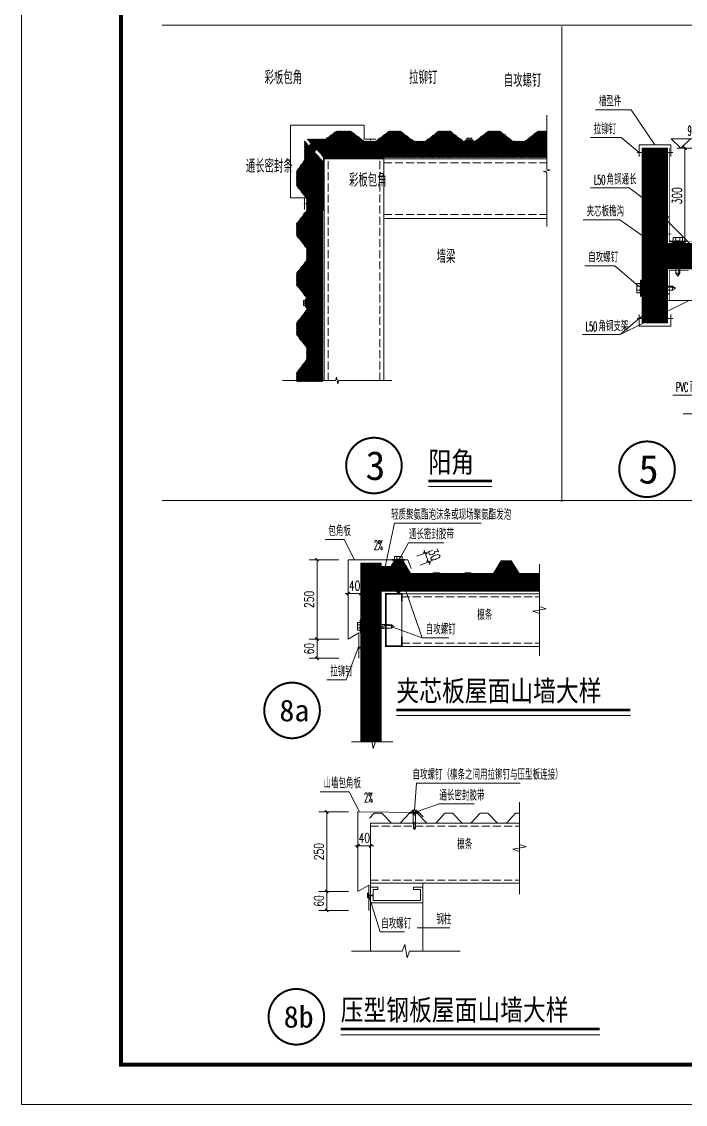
# Model space of a CAD drawing. Header units: inches. Extents: x -3733042 to -3450527, y 579159 to 997713.
# Drawn here: x -3733042 to -3728864, y 623859 to 630672 of the extents above; entities that cross this region are included whole.
import ezdxf

# ---------------------------------------------------------------- set-up
doc = ezdxf.new("R2010")
doc.units = ezdxf.units.IN
doc.header["$LTSCALE"] = 1000
doc.header["$MEASUREMENT"] = 0
doc.linetypes.add('DASH', pattern=[0.35, 0.25, -0.1])
doc.layers.get('0').update_dxf_attribs({"lineweight": 18})
for name, color, linetype, lineweight in [('12', 2, 'Continuous', 18), ('7', 7, 'Continuous', 18), ('8', 3, 'Continuous', 18), ('A-看线', 125, 'Continuous', 18), ('DIM_ELEV', 3, 'Continuous', 18), ('DIM_IDEN', 3, 'Continuous', 18), ('DIM_LEAD', 3, 'Continuous', 18), ('DIM_SYMB', 3, 'Continuous', 18), ('PUB_DIM', 3, 'Continuous', 18), ('PUB_HATCH', 8, 'Continuous', 18), ('PUB_TEXT', 7, 'Continuous', 18), ('PUB_TITLE', 153, 'Continuous', 18), ('SURFACE', 255, 'Continuous', 18), ('WALL', 6, 'Continuous', 18), ('填充', 8, 'Continuous', 18)]:
    doc.layers.add(name, color=color, linetype=linetype, lineweight=lineweight)
doc.styles.add('_TCH_DIM', font='simplex.shx', dxfattribs={"width": 0.7, "bigfont": 'gbcbig.shx'})
doc.styles.add('_TCH_DIM_T3', font='simplex.shx', dxfattribs={"width": 0.705882, "bigfont": 'gbcbig.shx'})
doc.styles.add('DIM_FONT', font='simplex.shx', dxfattribs={"width": 0.7, "bigfont": 'gbcbig.shx'})
doc.styles.add('黑体', font='', dxfattribs={"width": 0.8})
doc.styles.get('黑体').set_extended_font_data('黑体')
doc.dimstyles.new('_TCH_ARCH&&10', dxfattribs={"dimtxt": 29.75, "dimasz": 10, "dimexe": 25, "dimexo": 30, "dimgap": 10, "dimtad": 1, "dimdec": 0, "dimzin": 0, "dimdsep": 46, "dimtxsty": '_TCH_DIM_T3', "dimblk": 'ARCHTICK', "dimcen": 0.09, "dimdle": 20, "dimclrt": 7, "dimazin": 2, "dimtfac": 1, "dimtdec": 0, "dimtix": 1, "dimtmove": 2, "dimatfit": 3, "dimfxl": 1, "dimtolj": 1, "dimarcsym": 0})
pattern_1 = [(45, (0, 0), (-20, 20), []), (135, (0, 0), (-20, -20), [])]

# ---------------------------------------------------------------- blocks, each defined once
blk = doc.blocks.new('自攻钉1')
at = {"layer": '8', "linetype": 'Continuous', "ltscale": 0.4}
h = blk.add_hatch(color=1, dxfattribs=at)
h.paths.add_polyline_path([(28, -30), (41, -30), (41, -68), (28, -68)], flags=0)
h.paths.add_polyline_path([(28, 0), (41, 0), (41, -30), (28, -30)], flags=0)
h.paths.add_polyline_path([(28, 30), (41, 30), (41, 0), (28, 0)], flags=0)
h.paths.add_polyline_path([(28, 68), (41, 68), (41, 30), (28, 30)], flags=0)
at = {"layer": '7', "color": 1, "linetype": 'Continuous', "ltscale": 0.2}
for p, q in [((-281, 30), (41, 30)), ((97, 24), (54, 24)), ((54, -24), (54, 24)), ((-260, -30), (41, -30)), ((97, -24), (54, -24))]:
    blk.add_line(p, q, dxfattribs=at)
at = {"layer": '8', "color": 1, "linetype": 'Continuous', "ltscale": 0.4}
for p, q in [((-390, 0), (-355, 26)), ((-390, 0), (-355, 13)), ((-304, 13), (-357, 13)), ((-280, 26), (-355, 26)), ((-355, -26), (-355, 13)), ((-260, -30), (-281, 30)), ((-221, -37), (-248, 37)), ((-195, -37), (-222, 37)), ((-10, -37), (-37, 37)), ((14, -37), (-14, 37)), ((36, -37), (9, 37)), ((41, 99), (41, 0)), ((41, -99), (41, 0)), ((50, 99), (54, 24)), ((97, 60), (52, 60)), ((97, -60), (97, 60)), ((-355, -26), (-390, 0)), ((-261, -26), (-355, -26)), ((50, -99), (54, -24)), ((97, -60), (52, -60))]:
    blk.add_line(p, q, dxfattribs=at)
for centre, major_axis, ratio, start_param, end_param in [((-304, 19), (14.1, 6.2), 0.401291, 4.53736, 7.678953), ((45, 98), (3.36, 3.36), 1, 5.707593, 8.540634), ((45, -98), (3.36, 3.36), 1, 2.454941, 5.287981)]:
    blk.add_ellipse(centre, major_axis=major_axis, ratio=ratio, start_param=start_param, end_param=end_param, dxfattribs=at)
blk = doc.blocks.new('_ArchTick_2')
at = {"color": 0, "linetype": 'ByBlock'}
blk.add_lwpolyline([(-0.5, -0.5, 0.4, 0.4, 0), (0.5, 0.5, 0.4, 0.4, 0)], format="xyseb", dxfattribs=at)
blk = doc.blocks.new('*X35')
at = {"layer": 'PUB_DIM', "color": 0, "lineweight": -2}
for p, q in [((-86, 444), (-86, 491.7)), ((-46.3, 444), (-46.3, 491.7)), ((-86, 466.7), (-96, 466.7)), ((-86, 466.7), (-46.3, 466.7)), ((-46.3, 466.7), (-36.3, 466.7))]:
    blk.add_line(p, q, dxfattribs=at)
at = {"layer": 'PUB_DIM', "color": 0, "lineweight": -2, "xscale": 10, "yscale": 10, "zscale": 10}
blk.add_blockref('_ArchTick_2', (-86, 466.7), dxfattribs=at)
at = {"layer": 'PUB_DIM', "color": 0, "lineweight": -2, "xscale": 10, "yscale": 10, "zscale": 10, "rotation": 180}
blk.add_blockref('_ArchTick_2', (-46.3, 466.7), dxfattribs=at)
at = {"layer": 'PUB_DIM', "color": 7, "insert": (-66.2, 491.6), "char_height": 29.75, "width": 51, "attachment_point": 5, "style": '_TCH_DIM_T3'}
blk.add_mtext('40', dxfattribs=at)
blk = doc.blocks.new('_ARCHTICK')
at = {"color": 0, "linetype": 'ByBlock', "const_width": 0.4}
blk.add_lwpolyline([(-0.5, -0.5), (0.5, 0.5)], dxfattribs=at)
blk = doc.blocks.new('*X36')
at = {"layer": 'PUB_DIM', "color": 0, "lineweight": -2}
for p, q in [((-116, 323.4), (-209.4, 323.4)), ((-184.4, 263.4), (-184.4, 323.4)), ((-116, 263.4), (-209.4, 263.4))]:
    blk.add_line(p, q, dxfattribs=at)
at = {"layer": 'PUB_DIM', "color": 0, "lineweight": -2, "xscale": 10, "yscale": 10, "zscale": 10}
for p, rotation in [((-184.4, 323.4), 90), ((-184.4, 263.4), 270)]:
    blk.add_blockref('_ArchTick_2', p, dxfattribs=dict(at, rotation=rotation))
at = {"layer": 'PUB_DIM', "color": 7, "insert": (-209.3, 293.4), "char_height": 29.75, "width": 59.5, "attachment_point": 5, "rotation": 90, "style": '_TCH_DIM_T3'}
blk.add_mtext('60', dxfattribs=at)
blk = doc.blocks.new('*X37')
at = {"layer": 'PUB_DIM', "color": 0, "lineweight": -2}
for p, q in [((-116, 573.4), (-209.4, 573.4)), ((-184.4, 323.4), (-184.4, 573.4)), ((-116, 323.4), (-209.4, 323.4))]:
    blk.add_line(p, q, dxfattribs=at)
at = {"layer": 'PUB_DIM', "color": 0, "lineweight": -2, "xscale": 10, "yscale": 10, "zscale": 10}
for p, rotation in [((-184.4, 573.4), 90), ((-184.4, 323.4), 270)]:
    blk.add_blockref('_ArchTick_2', p, dxfattribs=dict(at, rotation=rotation))
at = {"layer": 'PUB_DIM', "color": 7, "insert": (-209.3, 448.4), "char_height": 29.75, "width": 78, "attachment_point": 5, "rotation": 90, "style": '_TCH_DIM_T3'}
blk.add_mtext('250', dxfattribs=at)
blk = doc.blocks.new('*X38')
at = {"layer": 'PUB_DIM', "color": 0, "lineweight": -2}
for p, q in [((129.6, 584.1), (179.8, 603.2)), ((156.4, 594.3), (152.9, 603.6)), ((156.4, 594.3), (166.9, 566.7)), ((140.1, 556.5), (190.3, 575.6)), ((166.9, 566.7), (170.5, 557.3))]:
    blk.add_line(p, q, dxfattribs=at)
at = {"layer": 'PUB_DIM', "color": 0, "lineweight": -2, "xscale": 10, "yscale": 10, "zscale": 10}
for p, rotation in [((156.4, 594.3), 290.8311452756762), ((166.9, 566.7), 110.8311452756762)]:
    blk.add_blockref('_ArchTick_2', p, dxfattribs=dict(at, rotation=rotation))
at = {"layer": 'PUB_DIM', "color": 7, "insert": (184.9, 589.3), "char_height": 29.75, "width": 72.68, "attachment_point": 5, "rotation": 290.8311, "style": '_TCH_DIM_T3'}
blk.add_mtext('30', dxfattribs=at)
blk = doc.blocks.new('A$C33F06303')
at = {"layer": '8', "linetype": 'Continuous', "ltscale": 0.4}
h = blk.add_hatch(color=1, dxfattribs=at)
h.paths.add_polyline_path([(0, 3), (1.3, 3), (1.3, 6.8), (0, 6.8)], flags=0)
h.paths.add_polyline_path([(0, 0), (1.3, 0), (1.3, 3), (0, 3)], flags=0)
h.paths.add_polyline_path([(0, -3), (1.3, -3), (1.3, 0), (0, 0)], flags=0)
h.paths.add_polyline_path([(0, -6.8), (1.3, -6.8), (1.3, -3), (0, -3)], flags=0)
at = {"layer": '7', "color": 1, "linetype": 'Continuous', "ltscale": 0.2}
for p, q in [((-28.7, 3), (1.3, 3)), ((6.9, 2.4), (2.6, 2.4)), ((2.6, 2.4), (2.6, -2.4)), ((-30.9, -3), (1.3, -3)), ((6.9, -2.4), (2.6, -2.4))]:
    blk.add_line(p, q, dxfattribs=at)
at = {"layer": '8', "color": 1, "linetype": 'Continuous', "ltscale": 0.4}
for p, q in [((-38.3, 2.6), (-41.8, 0)), ((-41.8, 0), (-38.3, -2.6)), ((-41.8, 0), (-38.3, -1.3)), ((-28.9, 2.6), (-38.3, 2.6)), ((-38.3, 2.6), (-38.3, -1.3)), ((-28.7, 3), (-30.9, -3)), ((-24.9, 3.7), (-27.6, -3.7)), ((-22.3, 3.7), (-25, -3.7)), ((-3.8, 3.7), (-6.5, -3.7)), ((-1.4, 3.7), (-4.2, -3.7)), ((0.8, 3.7), (-1.9, -3.7)), ((1.3, 9.9), (1.3, 0)), ((2.2, 9.9), (2.6, 2.4)), ((6.9, 6), (2.4, 6)), ((6.9, 6), (6.9, -6)), ((-33.2, -1.3), (-38.5, -1.3)), ((-30.8, -2.6), (-38.3, -2.6)), ((1.3, -9.9), (1.3, 0)), ((2.2, -9.9), (2.6, -2.4)), ((6.9, -6), (2.4, -6))]:
    blk.add_line(p, q, dxfattribs=at)
for centre, major_axis, ratio, start_param, end_param in [((1.8, 9.8), (-0.336, 0.336), 1, 4.136797, 6.969837), ((-33.2, -1.9), (-1.41, 0.62), 0.401291, 1.745825, 4.887418), ((1.8, -9.8), (0.336, 0.336), 1, 2.454941, 5.287981)]:
    blk.add_ellipse(centre, major_axis=major_axis, ratio=ratio, start_param=start_param, end_param=end_param, dxfattribs=at)
blk = doc.blocks.new('*X45')
at = {"layer": 'PUB_DIM', "color": 0, "lineweight": -2}
for p, q in [((-150.8, 309), (-150.8, 356.6)), ((-111.1, 309), (-111.1, 356.6)), ((-150.8, 331.6), (-160.8, 331.6)), ((-150.8, 331.6), (-111.1, 331.6)), ((-111.1, 331.6), (-101.1, 331.6))]:
    blk.add_line(p, q, dxfattribs=at)
at = {"layer": 'PUB_DIM', "color": 0, "lineweight": -2, "xscale": 10, "yscale": 10, "zscale": 10}
blk.add_blockref('_ArchTick_2', (-150.8, 331.6), dxfattribs=at)
at = {"layer": 'PUB_DIM', "color": 0, "lineweight": -2, "xscale": 10, "yscale": 10, "zscale": 10, "rotation": 180}
blk.add_blockref('_ArchTick_2', (-111.1, 331.6), dxfattribs=at)
at = {"layer": 'PUB_DIM', "color": 7, "insert": (-130.9, 356.5), "char_height": 29.75, "width": 51, "attachment_point": 5, "style": '_TCH_DIM_T3'}
blk.add_mtext('40', dxfattribs=at)
blk = doc.blocks.new('*X46')
at = {"layer": 'PUB_DIM', "color": 0, "lineweight": -2}
for p, q in [((-180.8, 188.3), (-274.2, 188.3)), ((-249.2, 128.3), (-249.2, 188.3)), ((-180.8, 128.3), (-274.2, 128.3))]:
    blk.add_line(p, q, dxfattribs=at)
at = {"layer": 'PUB_DIM', "color": 0, "lineweight": -2, "xscale": 10, "yscale": 10, "zscale": 10}
for p, rotation in [((-249.2, 188.3), 90), ((-249.2, 128.3), 270)]:
    blk.add_blockref('_ArchTick_2', p, dxfattribs=dict(at, rotation=rotation))
at = {"layer": 'PUB_DIM', "color": 7, "insert": (-274, 158.3), "char_height": 29.75, "width": 59.5, "attachment_point": 5, "rotation": 90, "style": '_TCH_DIM_T3'}
blk.add_mtext('60', dxfattribs=at)
blk = doc.blocks.new('*X47')
at = {"layer": 'PUB_DIM', "color": 0, "lineweight": -2}
for p, q in [((-180.8, 438.3), (-274.2, 438.3)), ((-249.2, 188.3), (-249.2, 438.3)), ((-180.8, 188.3), (-274.2, 188.3))]:
    blk.add_line(p, q, dxfattribs=at)
at = {"layer": 'PUB_DIM', "color": 0, "lineweight": -2, "xscale": 10, "yscale": 10, "zscale": 10}
for p, rotation in [((-249.2, 438.3), 90), ((-249.2, 188.3), 270)]:
    blk.add_blockref('_ArchTick_2', p, dxfattribs=dict(at, rotation=rotation))
at = {"layer": 'PUB_DIM', "color": 7, "insert": (-274, 313.3), "char_height": 29.75, "width": 78, "attachment_point": 5, "rotation": 90, "style": '_TCH_DIM_T3'}
blk.add_mtext('250', dxfattribs=at)
blk = doc.blocks.new('*X49')
at = {"layer": 'PUB_DIM', "color": 0, "lineweight": -2}
for p, q in [((-780, 835.8), (-730.5, 835.8)), ((-755.5, 535.8), (-755.5, 835.8)), ((-780, 535.8), (-730.5, 535.8))]:
    blk.add_line(p, q, dxfattribs=at)
at = {"layer": 'PUB_DIM', "color": 0, "lineweight": -2, "xscale": 10, "yscale": 10, "zscale": 10}
for p, rotation in [((-755.5, 835.8), 90), ((-755.5, 535.8), 270)]:
    blk.add_blockref('_ArchTick_2', p, dxfattribs=dict(at, rotation=rotation))
at = {"layer": 'PUB_DIM', "color": 7, "insert": (-780.4, 685.8), "char_height": 29.75, "width": 78, "attachment_point": 5, "rotation": 90, "style": '_TCH_DIM_T3'}
blk.add_mtext('300', dxfattribs=at)
blk = doc.blocks.new('*X50')
at = {"layer": 'PUB_DIM', "color": 0, "lineweight": -2}
for p, q in [((-340, 885.3), (-399, 885.3)), ((-374, 535.8), (-374, 885.3)), ((-340, 535.8), (-399, 535.8))]:
    blk.add_line(p, q, dxfattribs=at)
at = {"layer": 'PUB_DIM', "color": 0, "lineweight": -2, "xscale": 10, "yscale": 10, "zscale": 10}
for p, rotation in [((-374, 885.3), 90), ((-374, 535.8), 270)]:
    blk.add_blockref('_ArchTick_2', p, dxfattribs=dict(at, rotation=rotation))
at = {"layer": 'PUB_DIM', "color": 7, "insert": (-398.8, 710.5), "char_height": 29.75, "width": 75, "attachment_point": 5, "rotation": 90, "style": '_TCH_DIM_T3'}
blk.add_mtext('350', dxfattribs=at)
blk = doc.blocks.new('A$C25720DE8')
at = {"layer": 'PUB_TITLE'}
blk.add_lwpolyline([(89100, 0), (89100, 63000), (0, 63000), (0, 0)], close=True, dxfattribs=at)
blk.add_lwpolyline([(87600, 1500, 150, 150, 0), (87600, 61500, 150, 150, 0), (3750, 61500, 150, 150, 0), (3750, 1500, 150, 150, 0)], format="xyseb", close=True, dxfattribs=at)
blk = doc.blocks.new('A$C1D1D57DA')
at = {"layer": '8', "linetype": 'Continuous', "ltscale": 0.4}
h = blk.add_hatch(color=1, dxfattribs=at)
h.paths.add_polyline_path([(65.8, 569.8), (65.8, 572.3), (58.1, 572.3), (58.1, 569.8)], flags=0)
h.paths.add_polyline_path([(71.8, 569.8), (71.8, 572.3), (65.8, 572.3), (65.8, 569.8)], flags=0)
h.paths.add_polyline_path([(77.8, 569.8), (77.8, 572.3), (71.8, 572.3), (71.8, 569.8)], flags=0)
h.paths.add_polyline_path([(85.5, 569.8), (85.5, 572.3), (77.8, 572.3), (77.8, 569.8)], flags=0)
h = blk.add_hatch(color=1, dxfattribs=at)
h.paths.add_polyline_path([(-43.8, 357.5), (-46.3, 357.5), (-46.3, 349.8), (-43.8, 349.8)], flags=0)
h.paths.add_polyline_path([(-43.8, 363.5), (-46.3, 363.5), (-46.3, 357.5), (-43.8, 357.5)], flags=0)
h.paths.add_polyline_path([(-43.8, 369.5), (-46.3, 369.5), (-46.3, 363.5), (-43.8, 363.5)], flags=0)
h.paths.add_polyline_path([(-43.8, 377.2), (-46.3, 377.2), (-46.3, 369.5), (-43.8, 369.5)], flags=0)
at = {"layer": '填充'}
h = blk.add_hatch(dxfattribs=at)
h.set_pattern_fill('ANSI37', color=256, scale=20, style=0)
h.paths.add_polyline_path([(-46.3, 562.3), (17.4, 562.3), (17.4, 0), (-46.3, 0)], flags=0)
h = blk.add_hatch(dxfattribs=at)
h.set_pattern_fill('ANSI37', color=256, scale=5, style=0)
h.paths.add_polyline_path([(20.1, 473.8), (17.4, 473.8), (17.4, 552.3), (48.1, 552.3), (34.2, 529.7), (34.2, 478.2), (20.1, 478.2)], flags=0)
h = blk.add_hatch(dxfattribs=at)
h.set_pattern_fill('ANSI37', color=256, scale=20, style=0)
h.paths.add_polyline_path([(515.4, 473.8), (20.1, 473.8), (20.1, 478.2), (34.2, 478.2), (34.2, 529.7), (58.4, 569.1), (86.4, 569.1), (109.9, 529.7), (179.9, 529.7), (182, 531.9), (201.7, 531.9), (202.7, 529.7), (279.4, 529.7), (281.2, 532.2), (299, 532.2), (301.4, 529.7), (371, 529.7), (395.5, 569.8), (426.6, 569.8), (451.2, 529.7), (515.4, 529.7)], flags=0)
blk.add_hatch(color=256, dxfattribs=at).paths.add_polyline_path([(58.4, 572.3), (86.9, 572.3), (86.9, 573.4), (58.4, 573.4)], flags=0)
blk.add_lwpolyline([(82.4, 442.8, 5, 5, 0), (82.4, 466, 5, 5, 0), (32.4, 466, 5, 5, 0), (32.4, 301.6, 5, 5, 0), (82.4, 301.6, 5, 5, 0), (82.4, 331.6, 5, 5, 0)], format="xyseb")
at = {"layer": '7', "color": 1, "linetype": 'Continuous', "ltscale": 0.2}
for p, q in [((67.1, 583.6), (67.1, 574.9)), ((76.5, 583.6), (76.5, 574.9)), ((65.8, 492), (65.8, 572.3)), ((67.1, 574.9), (76.5, 574.9)), ((77.8, 487.6), (77.8, 572.3)), ((-57.5, 368.2), (-48.9, 368.2)), ((-57.5, 358.8), (-48.9, 358.8)), ((-48.9, 358.8), (-48.9, 368.2)), ((35.8, 369.5), (-46.3, 369.5)), ((31.4, 357.5), (-46.3, 357.5))]:
    blk.add_line(p, q, dxfattribs=at)
at = {"layer": '8', "color": 1, "linetype": 'Continuous', "ltscale": 0.4}
for p, q in [((59.9, 583.6), (59.9, 574.5)), ((59.9, 583.6), (83.7, 583.6)), ((83.7, 583.6), (83.7, 574.5)), ((52, 574.2), (67.1, 574.9)), ((52.1, 572.3), (71.8, 572.3)), ((64.3, 571.4), (79.3, 566)), ((64.3, 566.9), (79.3, 561.5)), ((64.3, 562.2), (79.3, 556.7)), ((64.8, 574.2), (79.9, 574.9)), ((64.9, 572.3), (84.7, 572.3)), ((91.5, 572.3), (71.8, 572.3)), ((91.6, 574.2), (76.5, 574.9)), ((64.3, 505), (79.3, 499.5)), ((64.3, 499.7), (79.3, 494.2)), ((65.8, 492), (77.8, 487.6)), ((66.6, 491.7), (66.6, 472.9)), ((74.3, 483.1), (74.3, 472.5)), ((77, 487.9), (77, 472.9)), ((66.6, 472.9), (74.3, 472.9)), ((66.6, 472.9), (71.8, 466)), ((71.8, 466), (77, 472.9)), ((71.8, 466), (74.3, 472.9)), ((-57.5, 375.4), (-48.5, 375.4)), ((-57.5, 351.6), (-57.5, 375.4)), ((-48.2, 383.3), (-48.9, 368.2)), ((-46.3, 383.2), (-46.3, 363.5)), ((-57.5, 351.6), (-48.5, 351.6)), ((-48.2, 343.7), (-48.9, 358.8)), ((-46.3, 343.8), (-46.3, 363.5)), ((-45.4, 356), (-40, 371)), ((-40.9, 356), (-35.4, 371)), ((-36.2, 356), (-30.7, 371)), ((18.5, 356), (23.9, 371)), ((23.8, 356), (29.2, 371)), ((31.4, 357.5), (35.8, 369.5)), ((31.7, 358.3), (50.5, 358.3)), ((35.5, 368.7), (50.5, 368.7)), ((40.4, 366.1), (51, 366.1)), ((57.5, 363.5), (50.5, 368.7)), ((50.5, 358.3), (50.5, 366.1)), ((57.5, 363.5), (50.5, 366.1)), ((50.5, 358.3), (57.5, 363.5))]:
    blk.add_line(p, q, dxfattribs=at)
for centre, major_axis, ratio, start_param, end_param in [((52.2, 573.3), (-0.673, -0.673), 1, 4.136797, 6.969837), ((65, 573.3), (-0.673, -0.673), 1, 4.136797, 6.969837), ((91.4, 573.3), (-0.673, 0.673), 1, 2.454941, 5.287981), ((75.7, 483.1), (-1.24, -2.82), 0.401291, 1.745825, 4.887418), ((-47.3, 383.1), (-0.673, -0.673), 1, 2.454941, 5.287981), ((-47.3, 343.9), (0.673, -0.673), 1, 4.136797, 6.969837), ((40.4, 367.4), (2.82, -1.24), 0.401291, 1.745825, 4.887418)]:
    blk.add_ellipse(centre, major_axis=major_axis, ratio=ratio, start_param=start_param, end_param=end_param, dxfattribs=at)
at = {"layer": 'DIM_LEAD'}
for p, q in [((27.9, 541.8), (59.4, 688.3)), ((59.4, 688.3), (331.7, 688.3)), ((-98.7, 637.1), (-159.2, 637.1)), ((-66.4, 573.4), (-98.7, 637.1)), ((74.1, 573.4), (103.4, 626.8)), ((103.4, 626.8), (214.4, 626.8)), ((77.8, 523.9), (146.2, 327.6)), ((54, 360.9), (146.2, 327.6)), ((146.2, 327.6), (230.8, 327.6)), ((-54.8, 296.1), (-93.2, 195.1)), ((-93.2, 195.1), (-153.1, 195.1))]:
    blk.add_line(p, q, dxfattribs=at)
at = {"layer": 'DIM_SYMB'}
blk.add_lwpolyline([(-33.8, 593.4, 0, 0, 0), (20.3, 593.4, 8, 0, 0), (50.3, 593.4, 0, 0, 0)], format="xyseb", dxfattribs=at)
for points in [[(515.4, 270.4), (515.4, 403.8), (494.4, 411.5), (536.4, 418.9), (515.4, 426.3), (515.4, 559.7)], [(-76.3, 0), (-22.5, 0), (-14.9, 21), (-7.5, -21), (0, 0), (53.8, 0)]]:
    blk.add_lwpolyline(points, dxfattribs=at)
at = {"layer": 'SURFACE', "linetype": 'DASH', "ltscale": 0.1}
for p, q in [((82.4, 456), (515.4, 456)), ((82.4, 310.4), (515.4, 310.4))]:
    blk.add_line(p, q, dxfattribs=at)
at = {"layer": 'SURFACE'}
for p, q in [((82.4, 442.8), (82.4, 331.6)), ((-52.5, 298.2), (-46.3, 298.2)), ((-52.5, 295.4), (-46.3, 295.4))]:
    blk.add_line(p, q, dxfattribs=at)
blk.add_lwpolyline([(112, 545.8), (101.5, 573.4), (-86, 573.4), (-86, 323.4), (-52.5, 342.9), (-52.5, 323.4), (-52.5, 263.4)], dxfattribs=at)
for points in [[(20.1, 473.8), (17.4, 473.8), (17.4, 552.3), (48.1, 552.3), (34.2, 529.7), (34.2, 478.2), (20.1, 478.2)], [(58.4, 572.3), (86.9, 572.3), (86.9, 573.4), (58.4, 573.4)], [(32.4, 466), (515.4, 466), (515.4, 300.4), (32.4, 300.4)], [(-44.3, 293.1), (-44.2, 300.6), (-46.3, 300.6), (-46.3, 293.1)]]:
    blk.add_lwpolyline(points, close=True, dxfattribs=at)
blk.add_arc((-52.5, 296.8), 2.41, 89.9187, 269.9187, dxfattribs=at)
at = {"layer": 'WALL'}
for points in [[(-46.3, 562.3), (17.4, 562.3), (17.4, 0), (-46.3, 0)], [(515.4, 473.8), (20.1, 473.8), (20.1, 478.2), (34.2, 478.2), (34.2, 529.7), (58.4, 569.1), (86.4, 569.1), (109.9, 529.7), (179.9, 529.7), (182, 531.9), (201.7, 531.9), (202.7, 529.7), (279.4, 529.7), (281.2, 532.2), (299, 532.2), (301.4, 529.7), (371, 529.7), (395.5, 569.8), (426.6, 569.8), (451.2, 529.7), (515.4, 529.7)]]:
    blk.add_lwpolyline(points, close=True, dxfattribs=at)
at = {"layer": 'PUB_TEXT'}
for s, height, style, width, p in [('轻质聚氨酯泡沫条或现场聚氨酯发泡', 33.759, '_TCH_DIM', 0.7, (48.6, 698.8)), ('包角板', 33.76, '_TCH_DIM', 0.7, (-148.7, 647.6)), ('通长密封胶带', 33.76, '_TCH_DIM', 0.7, (104.6, 637.3)), ('2%', 29.75, '_TCH_DIM', 0.494118, (-5, 603.9)), ('檩条', 33.76, 'DIM_FONT', 0.7, (319.9, 383.1)), ('自攻螺钉', 33.76, '_TCH_DIM', 0.7, (157.5, 338.1)), ('拉铆钉', 33.76, '_TCH_DIM', 0.7, (-142.6, 205.6))]:
    blk.add_text(s, height=height, dxfattribs=dict(at, style=style, width=width)).set_placement(p)
at = {"layer": 'PUB_DIM'}
for base, p1, p2, angle, picture, middle in [((166.9, 566.7), (101.5, 573.4), (112, 545.8), 290.8311, '*X38', (184.9, 589.3)), ((-184.4, 573.4), (-86, 323.4), (-86, 573.4), 90, '*X37', (-209.3, 448.4)), ((-184.4, 323.4), (-86, 263.4), (-86, 323.4), 90, '*X36', (-209.3, 293.4))]:
    dim = blk.add_linear_dim(base=base, p1=p1, p2=p2, angle=angle, dimstyle='_TCH_ARCH&&10', override={"dimsah": 1, "dimtzin": 0}, dxfattribs=at)
    dim.commit()
    dim.dimension.update_dxf_attribs({"geometry": picture, "text_midpoint": middle})
dim = blk.add_linear_dim(base=(-46.3, 466.7), p1=(-86, 414), p2=(-46.3, 414), dimstyle='_TCH_ARCH&&10', override={"dimsah": 1, "dimtzin": 0}, dxfattribs=at)
dim.commit()
dim.dimension.update_dxf_attribs({"geometry": '*X35', "text_midpoint": (-66.2, 491.6)})
blk = doc.blocks.new('A$C383B2CD2')
at = {"layer": '填充'}
blk.add_hatch(color=256, dxfattribs=at).paths.add_polyline_path([(11, 435.9), (39.4, 435.9), (39.4, 436.9), (11, 436.9)], flags=0)
at = {"layer": 'DIM_LEAD'}
for p, q in [((26.7, 443.9), (33.1, 529.1)), ((33.1, 529.1), (359.2, 529.1)), ((-178.5, 502), (-270.2, 502)), ((-146.2, 438.3), (-178.5, 502)), ((26.7, 436.9), (104.2, 463.4)), ((104.2, 463.4), (215.2, 463.4)), ((-116.3, 175.4), (-81.3, 60.6)), ((35.6, 73.7), (76.1, 73.7)), ((76.1, 73.7), (138.1, 73.7)), ((-81.3, 60.6), (-4.5, 60.6))]:
    blk.add_line(p, q, dxfattribs=at)
at = {"layer": 'DIM_SYMB'}
blk.add_lwpolyline([(-128.6, 458.4, 0, 0, 0), (-138.1, 458.4, 8, 0, 0), (-108.1, 458.4, 0, 0, 0)], format="xyseb", dxfattribs=at)
for points in [[(357, 180), (357, 313.4), (336, 321.1), (378, 328.5), (357, 335.9), (357, 469.3)], [(-171.1, 0), (-11.3, 0), (-3.7, 21), (3.7, -21), (11.2, 0), (170.9, 0)]]:
    blk.add_lwpolyline(points, dxfattribs=at)
at = {"layer": 'SURFACE'}
for p, q in [((-111.1, 403.2), (-111.1, 213.9)), ((-111.1, 213.9), (-111.1, 0)), ((53.4, 213.9), (53.4, 0))]:
    blk.add_line(p, q, dxfattribs=at)
at = {"layer": 'SURFACE', "linetype": 'DASH', "ltscale": 0.1}
for p, q in [((-111.1, 393.2), (357, 393.2)), ((-111.1, 223.9), (357, 223.9))]:
    blk.add_line(p, q, dxfattribs=at)
at = {"layer": 'SURFACE'}
for points in [[(54.8, 422.5), (40.5, 436.9), (-150.8, 438.3), (-150.8, 188.3), (-117.2, 207.9), (-117.2, 188.3), (-117.2, 128.3)], [(-111.1, 403.2), (357, 403.2), (357, 213.9), (-111.1, 213.9)]]:
    blk.add_lwpolyline(points, dxfattribs=at)
for points in [[(11, 435.9), (39.4, 435.9), (39.4, 436.9), (11, 436.9)], [(-120.6, 182.4), (-118.2, 182.4), (-118.2, 168.3), (-120.6, 168.3)], [(-118.2, 176.4), (-105.3, 176.4), (-105.3, 174.4), (-118.2, 174.4)]]:
    blk.add_lwpolyline(points, close=True, dxfattribs=at)
at = {"layer": 'WALL'}
blk.add_lwpolyline([(357, 434.1), (344.5, 434.1), (316, 403.2), (288.4, 403.2), (257.5, 434.1), (233.2, 434.1), (204.7, 403.2), (177.1, 403.2), (146.2, 434.1), (122.2, 434.1), (93.7, 403.2), (66.1, 403.2), (35.3, 434.1), (10.9, 434.1), (-17.6, 403.2), (-45.2, 403.2), (-76.1, 434.1), (-100, 434.1), (-114.3, 418.6)], dxfattribs=at)
blk.add_lwpolyline([(23.4, 202), (53.4, 202), (53.4, 152), (-111.1, 152), (-111.1, 202), (-87.9, 202), (-87.9, 194), (-103.1, 194), (-103.1, 160), (45.4, 160), (45.4, 194), (23.4, 194)], close=True, dxfattribs=at)
at = {"layer": 'WALL', "xscale": 1.25, "yscale": 1.25, "zscale": 1.25, "rotation": 89.99999999999999}
blk.add_blockref('A$C33F06303', (26.7, 435.4), dxfattribs=at)
at = {"layer": 'PUB_TEXT'}
for s, height, style, width, p in [('山墙包角板', 33.76, '_TCH_DIM', 0.7, (-259.7, 512.5)), ('自攻螺钉（檩条之间用拉铆钉与压型板连接）', 33.759, '_TCH_DIM', 0.7, (20.6, 539.6)), ('通长密封胶带', 33.76, '_TCH_DIM', 0.7, (105.4, 473.9)), ('2%', 29.75, '_TCH_DIM', 0.494118, (-131.6, 468.9)), ('檩条', 33.76, 'DIM_FONT', 0.7, (161.5, 320.3)), ('自攻螺钉', 33.76, '_TCH_DIM', 0.7, (-77.8, 71.1)), ('钢柱', 33.76, '_TCH_DIM', 0.7, (95.8, 84.2))]:
    blk.add_text(s, height=height, dxfattribs=dict(at, style=style, width=width)).set_placement(p)
at = {"layer": 'PUB_DIM'}
for base, p1, p2, picture, middle in [((-249.2, 438.3), (-150.8, 188.3), (-150.8, 438.3), '*X47', (-274, 313.3)), ((-249.2, 188.3), (-150.8, 128.3), (-150.8, 188.3), '*X46', (-274, 158.3))]:
    dim = blk.add_linear_dim(base=base, p1=p1, p2=p2, angle=90, dimstyle='_TCH_ARCH&&10', override={"dimsah": 1, "dimtzin": 0}, dxfattribs=at)
    dim.commit()
    dim.dimension.update_dxf_attribs({"geometry": picture, "text_midpoint": middle})
dim = blk.add_linear_dim(base=(-111.1, 331.6), p1=(-150.8, 279), p2=(-111.1, 279), dimstyle='_TCH_ARCH&&10', override={"dimsah": 1, "dimtzin": 0}, dxfattribs=at)
dim.commit()
dim.dimension.update_dxf_attribs({"geometry": '*X45', "text_midpoint": (-130.9, 356.5)})
blk = doc.blocks.new('A$C73493310')
at = {"layer": '8', "linetype": 'Continuous', "ltscale": 0.4}
h = blk.add_hatch(color=1, dxfattribs=at)
h.paths.add_polyline_path([(62.5, 1060), (62.2, 1063.2), (52.7, 1062.2), (53, 1059.1)], flags=0)
h.paths.add_polyline_path([(70, 1060.7), (69.7, 1063.9), (62.2, 1063.2), (62.5, 1060)], flags=0)
h.paths.add_polyline_path([(77.5, 1061.5), (77.2, 1064.7), (69.7, 1063.9), (70, 1060.7)], flags=0)
h.paths.add_polyline_path([(87, 1062.4), (86.7, 1065.6), (77.2, 1064.7), (77.5, 1061.5)], flags=0)
at = {"layer": 'PUB_HATCH'}
h = blk.add_hatch(dxfattribs=at)
h.set_pattern_fill('多孔材料', color=256, style=0, pattern_type=0)
h.set_pattern_definition(pattern_1)
h.paths.add_polyline_path([(406.9, 1057.4), (-250, 991.8), (-270, 922.8), (-250, 891.3), (416.9, 957.9)], flags=0)
h = blk.add_hatch(dxfattribs=at)
h.set_pattern_fill('多孔材料', color=256, style=0, pattern_type=0)
h.set_pattern_definition(pattern_1)
h.paths.add_polyline_path([(-270, 922.8), (-250, 991.8), (-410, 975.8), (-400, 876.3), (-310, 885.3)], flags=0)
h = blk.add_hatch(dxfattribs=at)
h.set_pattern_fill('多孔材料', color=256, style=0, pattern_type=0)
h.set_pattern_definition(pattern_1)
h.paths.add_polyline_path([(-250, 0), (-250, 891.3), (-270, 922.8), (-310, 885.3), (-310, 0)], flags=0)
at = {"layer": '填充'}
h = blk.add_hatch(dxfattribs=at)
h.set_pattern_fill('ANSI37', color=256, scale=20, style=0)
h.paths.add_polyline_path([(-810, 285.8), (-890, 285.8), (-890, 835.8), (-810, 835.8)], flags=0)
h = blk.add_hatch(dxfattribs=at)
h.set_pattern_fill('ANSI37', color=256, scale=20, style=0)
h.paths.add_polyline_path([(-810, 535.8), (-310, 535.8), (-310, 455.8), (-810, 455.8)], flags=0)
for points in [[(127.4, 747.9, 10, 10, 0), (129.4, 728, 10, 10, 0), (79.7, 723, 10, 10, 0), (59.7, 922.2, 10, 10, 0), (109.5, 927.2, 10, 10, 0), (111.5, 907.3, 10, 10, 0)], [(-20.9, 419.9, 10, 10, 0), (-0.9, 419.9, 10, 10, 0), (-0.9, 369.9, 10, 10, 0), (-250.9, 369.9, 10, 10, 0), (-250.9, 419.9, 10, 10, 0), (-230.9, 419.9, 10, 10, 0)]]:
    blk.add_lwpolyline(points, format="xyseb")
at = {"layer": '7', "color": 1, "linetype": 'DASH', "ltscale": 0.2}
for p, q in [((66.2, 1023.4), (62.2, 1063.2)), ((81.1, 1024.9), (77.2, 1064.7))]:
    blk.add_line(p, q, dxfattribs=at)
at = {"layer": '7', "color": 1, "linetype": 'Continuous', "ltscale": 0.2}
for p, q in [((62.4, 1077.3), (63.5, 1066.6)), ((63.5, 1066.6), (75.2, 1067.8)), ((74.2, 1078.5), (75.2, 1067.8)), ((76.8, 917.4), (66.2, 1023.4)), ((92.3, 913.5), (81.1, 1024.9))]:
    blk.add_line(p, q, dxfattribs=at)
at = {"layer": '8', "color": 1, "linetype": 'Continuous', "ltscale": 0.4}
for p, q in [((44.8, 1063.8), (63.5, 1066.6)), ((45.2, 1061.5), (69.7, 1063.9)), ((53.4, 1076.4), (83.1, 1079.4)), ((53.4, 1076.4), (54.6, 1065.2)), ((94.2, 1066.4), (69.7, 1063.9)), ((94.1, 1068.7), (75.2, 1067.8)), ((83.1, 1079.4), (84.3, 1068.2)), ((64.5, 1022.1), (83.8, 1017.2)), ((65, 1016.5), (84.3, 1011.5)), ((65.6, 1010.6), (84.9, 1005.6)), ((73.3, 933.4), (92.6, 928.5)), ((74, 926.8), (93.3, 921.9)), ((76.8, 917.4), (92.3, 913.5)), ((77.8, 917.2), (80.2, 893.8)), ((80.2, 893.8), (89.8, 894.8)), ((80.2, 893.8), (87.5, 885.8)), ((87.5, 885.8), (93.1, 895.1)), ((87.5, 885.8), (89.8, 894.8)), ((88.5, 907.4), (89.9, 894.2)), ((91.3, 913.8), (93.1, 895.1))]:
    blk.add_line(p, q, dxfattribs=at)
for centre, major_axis, ratio, start_param, end_param in [((45.2, 1062.7), (-0.753, -0.92), 1, 4.136797, 6.969837), ((94, 1067.5), (-0.92, 0.753), 1, 2.454941, 5.287981), ((90.2, 907.6), (-1.19, -3.66), 0.401291, 1.745825, 4.887418)]:
    blk.add_ellipse(centre, major_axis=major_axis, ratio=ratio, start_param=start_param, end_param=end_param, dxfattribs=at)
at = {"layer": 'DIM_ELEV'}
for p, q in [((-768.4, 835), (-798.4, 865)), ((-798.4, 865), (-687.9, 865)), ((-768.4, 835), (-738.4, 865)), ((-250, 690), (-280, 720)), ((-280, 720), (-169.5, 720)), ((-250, 690), (-220, 720)), ((-609.6, 535.8), (-639.6, 565.8)), ((-639.6, 565.8), (-529.1, 565.8)), ((-609.6, 535.8), (-579.6, 565.8))]:
    blk.add_line(p, q, dxfattribs=at)
at = {"layer": 'DIM_LEAD'}
for p, q in [((-375.2, 1019.4), (-357.4, 1094.5)), ((-357.4, 1094.5), (-287.1, 1094.5)), ((-473.9, 1050.4), (-551.1, 1050.4)), ((-412.6, 982), (-473.9, 1050.4)), ((-925.3, 956.3), (-1036.9, 956.3)), ((-850, 845.8), (-925.3, 956.3)), ((-956.6, 868.9), (-1053.1, 868.9)), ((-900, 821.5), (-956.6, 868.9)), ((-245, 859.7), (-214.5, 783.3)), ((189.2, 733.9), (207, 794.1)), ((207, 794.1), (271.4, 794.1)), ((-214.5, 783.3), (-143.2, 783.3)), ((-931, 710.3), (-1052.6, 710.3)), ((-805, 617.5), (-931, 710.3)), ((-452.4, 697.1), (-530.3, 697.1)), ((-345.1, 570.9), (-452.4, 697.1)), ((-960.7, 610), (-1075.7, 610)), ((-890, 560.8), (-960.7, 610)), ((220.9, 494.8), (261.3, 577.3)), ((261.3, 577.3), (305.7, 577.3)), ((-245.3, 519.5), (-197.5, 471)), ((-976.3, 465.7), (-1070.5, 465.7)), ((-901.8, 400.8), (-976.3, 465.7)), ((-197.5, 471), (-27, 471)), ((-805, 379.3), (-959, 249)), ((-275.7, 387.4), (-205.8, 262.5)), ((-742.4, 355.8), (-959, 249)), ((-104.1, 369.9), (-67.2, 288.7)), ((-67.2, 288.7), (-29.2, 288.7)), ((-959, 249), (-1078.2, 249)), ((-205.8, 262.5), (-129.4, 262.5)), ((-628.7, 187.4), (-687.4, 57.9)), ((-687.4, 57.9), (-793.6, 57.9))]:
    blk.add_line(p, q, dxfattribs=at)
at = {"layer": 'DIM_SYMB'}
for points in [[(394.4, 1171.8), (432.1, 842.7), (453.9, 837.5), (413, 825.4), (434.7, 820.4), (472.5, 491.3)], [(75, 0), (-331.9, 0), (-339.5, -21), (-346.9, 21), (-354.4, 0), (-761.2, 0)]]:
    blk.add_lwpolyline(points, dxfattribs=at)
at = {"layer": 'SURFACE'}
for p, q in [((-414, 1015.6), (-410, 975.8)), ((-372.6, 979.5), (-372.1, 974.5)), ((-369.8, 979.8), (-369.3, 974.8)), ((0, 715), (441.7, 759.2)), ((0, 471.4), (469.4, 518.3)), ((-810, 355.8), (-310, 355.8))]:
    blk.add_line(p, q, dxfattribs=at)
for points in [[(-414, 1015.6), (402.9, 1097.3)], [(-399.6, 871.3), (-353.3, 875.9)], [(-900, 809.8), (-900, 845.8), (-800, 845.8), (-800, 809.8)], [(441.7, 759.2), (0, 715), (0, 0)], [(-675.2, 535.8), (-661.6, 652.4), (-428.7, 652.4), (-412.8, 535.8)], [(-810, 606), (-739.7, 535.8)], [(-310, 606), (-380.3, 535.8)], [(-666.2, 455.8), (-628.7, 374.8), (-628.7, 0)], [(-424.1, 455.8), (-461.6, 374.8), (-461.6, 0)], [(-900, 311.8), (-900, 275.8), (-800, 275.8), (-800, 311.8)]]:
    blk.add_lwpolyline(points, dxfattribs=at)
for points in [[(-361.7, 1015.8, 2, 2, 0), (-418.5, 1010.1, 2, 2, 0), (-400.7, 833, 2, 2, 0), (-392.8, 833.8, 2, 2, 0), (-396.1, 866.6, 2, 2, 0), (-352.8, 870.9, 2, 2, 0)], [(-414.5, 970.3, 2, 2, 0), (-357.7, 976, 2, 2, 0)], [(-245, 812.8, 2, 2, 0), (-245, 886.7, 2, 2, 0), (-161.3, 895.1, 2, 2, 0)], [(-189.3, 885.3, 3, 3, 0), (-190.5, 897.2, 3, 3, 0)], [(-805, 835.8, 2, 2, 0), (-805, 540.8, 2, 2, 0), (-315, 540.8, 2, 2, 0), (-315, 879.7, 2, 2, 0), (-399.6, 871.3, 2, 2, 0)], [(-906.7, 821.5, 3, 3, 0), (-885.3, 821.5, 3, 3, 0)], [(-793.3, 821.5, 3, 3, 0), (-814.7, 821.5, 3, 3, 0)], [(-321.9, 785.8, 3, 3, 0), (-303.8, 785.8, 3, 3, 0)], [(-245.3, 419.9, 2, 2, 0), (-245.3, 597.4, 2, 2, 0)], [(-816.9, 565.4, 3, 3, 0), (-798.8, 565.4, 3, 3, 0)], [(-349.5, 544.5, 3, 3, 0), (-349.5, 531.6, 3, 3, 0)], [(-743.7, 450.8, 2, 2, 0), (-805, 450.8, 2, 2, 0), (-805, 355.8, 2, 2, 0)], [(-376.3, 450.8, 2, 2, 0), (-315, 450.8, 2, 2, 0), (-315, 355.8, 2, 2, 0)], [(-349.5, 459.5, 3, 3, 0), (-349.5, 446.6, 3, 3, 0)], [(-906.7, 300, 3, 3, 0), (-885.3, 300, 3, 3, 0)], [(-793.3, 300, 3, 3, 0), (-814.7, 300, 3, 3, 0)]]:
    blk.add_lwpolyline(points, format="xyseb", dxfattribs=at)
for centre, start, end in [((-375.2, 1019.4), 5.7106, 185.7106), ((-371.2, 979.6), 5.7106, 185.7106), ((-370.7, 974.7), 185.7106, 5.7106)]:
    blk.add_arc(centre, 2.41, start, end, dxfattribs=at)
at = {"layer": 'WALL'}
for p, q in [((406.9, 1057.4), (-250, 991.8)), ((416.9, 957.9), (406.9, 1057.4)), ((-250, 991.8), (-410, 975.8)), ((-400, 876.3), (-410, 975.8)), ((416.9, 957.9), (-250, 891.3)), ((-250, 0), (-250, 891.3)), ((-310, 885.3), (-400, 876.3)), ((-310, 0), (-310, 885.3)), ((-310, 0), (-250, 0))]:
    blk.add_line(p, q, dxfattribs=at)
for points in [[(416.9, 957.9), (-400, 876.3), (-410, 975.8), (406.9, 1057.4)], [(-250, 0), (-310, 0), (-310, 885.3), (-250, 891.3)], [(-810, 285.8), (-890, 285.8), (-890, 835.8), (-810, 835.8)], [(-810, 535.8), (-310, 535.8), (-310, 455.8), (-810, 455.8)]]:
    blk.add_lwpolyline(points, close=True, dxfattribs=at)
at = {"layer": '填充', "linetype": 'DASH', "ltscale": 0.1}
blk.add_lwpolyline([(-250, 690), (0, 715)], dxfattribs=at)
at = {"layer": 'WALL', "xscale": 2.5, "yscale": 2.5, "zscale": 2.5}
for p, rotation in [((-310, 565.8), 180), ((-778, 537.6), 89.99999999999999), ((-890, 394.9), 180), ((-310, 394.9), 180)]:
    blk.add_blockref('A$C33F06303', p, dxfattribs=dict(at, rotation=rotation))
at = {"layer": 'PUB_TEXT', "style": '_TCH_DIM'}
for s, height, width, p in [('拉铆钉', 33.76, 0.7, (-346.8, 1105)), ('堵头板', 33.76, 0.7, (-540.6, 1060.9)), ('槽型件', 33.76, 0.7, (-1026.4, 966.8)), ('拉铆钉', 33.76, 0.7, (-1042.6, 879.4)), ('9.150', 29.75, 0.494118, (-746.9, 875.5)), ('彩板角件', 33.76, 0.7, (-220.2, 793.8)), ('檩条', 33.76, 0.7, (229.1, 804.6)), ('L50', 29.75, 0.494118, (-1042.1, 720.8)), ('角钢通长', 33.76, 0.7, (-1002.2, 720.8)), ('9.100', 29.75, 0.494118, (-228.5, 730.5)), ('彩板内衬', 33.76, 0.7, (-519.8, 707.6)), ('夹芯板檐沟', 33.76, 0.7, (-1065.2, 620.5)), ('钢梁', 33.76, 0.7, (264, 587.8)), ('8.850', 29.75, 0.494118, (-590.9, 576.3)), ('自攻螺钉', 33.76, 0.7, (-1060, 476.2)), ('120*3', 29.75, 0.494118, (-202, 481.5)), ('钢板焊于墙梁', 33.76, 0.7, (-137.6, 481.5)), ('自攻螺钉', 33.76, 0.7, (-202.7, 273)), ('墙梁', 33.76, 0.7, (-71, 299.2)), ('L50', 29.75, 0.494118, (-1067.7, 259.5)), ('角钢支架', 33.76, 0.7, (-1027.8, 259.5)), ('雨水管', 33.76, 0.7, (-739.7, 68.4)), ('PVC', 29.75, 0.494118, (-783.1, 68.4))]:
    blk.add_text(s, height=height, dxfattribs=dict(at, width=width)).set_placement(p)
at = {"layer": 'PUB_DIM'}
for base, p1, p2, picture, middle in [((-373.9697, 885.2598), (-310, 535.7586), (-310, 885.2598), '*X50', (-398.8447, 710.5092)), ((-755.5, 835.8), (-810, 535.8), (-810, 835.8), '*X49', (-780.4, 685.8))]:
    dim = blk.add_linear_dim(base=base, p1=p1, p2=p2, angle=90, dimstyle='_TCH_ARCH&&10', override={"dimsah": 1, "dimtzin": 0}, dxfattribs=at)
    dim.commit()
    dim.dimension.update_dxf_attribs({"geometry": picture, "text_midpoint": middle})

msp = doc.modelspace()

# ---------------------------------------------------------------- hatches: boundary and pattern name
at = {"layer": 'SURFACE'}
h = msp.add_hatch(dxfattribs=at)
h.set_pattern_fill('ANSI37', color=256, scale=5, angle=45, style=0)
h.set_pattern_definition([(90, (0, 0), (-0.625, 4e-17), []), (180, (0, 0), (-8e-17, -0.625), [])])
h.paths.add_polyline_path([(-3731218.9, 629904.1), (-3731233.7, 629890.6), (-3731199.9, 629853.7), (-3731185.2, 629867.2)], flags=0)
at = {"layer": '填充'}
h = msp.add_hatch(dxfattribs=at)
h.set_pattern_fill('ANSI37', color=256, scale=40, style=0)
h.paths.add_polyline_path([(-3731245.8, 629933.5), (-3731140.6, 629818.5), (-3729736.8, 629818.5), (-3729736.8, 629983.5), (-3729793, 629983.5), (-3729874.3, 629921), (-3729949.3, 629921), (-3730030.5, 629983.5), (-3730105.5, 629983.5), (-3730186.8, 629921), (-3730261.8, 629921), (-3730343, 629983.5), (-3730418, 629983.5), (-3730499.3, 629921), (-3730574.3, 629921), (-3730655.5, 629983.5), (-3730730.5, 629983.5), (-3730811.8, 629921), (-3730886.8, 629921), (-3730968, 629983.5), (-3731060.1, 629983.5), (-3731129.7, 629933.5)], flags=0)
h = msp.add_hatch(dxfattribs=at)
h.set_pattern_fill('ANSI37', color=256, scale=40, style=0)
h.paths.add_polyline_path([(-3731261.8, 629921.3), (-3731146.8, 629795.6), (-3731146.8, 628408.5), (-3731311.8, 628408.5), (-3731311.8, 628464.7), (-3731249.3, 628546), (-3731249.3, 628621), (-3731311.8, 628702.2), (-3731311.8, 628777.2), (-3731249.3, 628858.5), (-3731249.3, 628933.5), (-3731311.8, 629014.7), (-3731311.8, 629089.7), (-3731249.3, 629171), (-3731249.3, 629246), (-3731311.8, 629327.2), (-3731311.8, 629402.2), (-3731249.3, 629483.5), (-3731249.3, 629558.5), (-3731311.8, 629639.7), (-3731311.8, 629731.8), (-3731261.8, 629801.4)], flags=0)

# ---------------------------------------------------------------- linework, layer by layer
at = {"layer": 'A-看线', "linetype": 'DASH', "ltscale": 0.2}
for p, q in [((-3731111.8, 628414.5), (-3731111.8, 629808.5)), ((-3730786.8, 628414.5), (-3730786.8, 629808.5)), ((-3730761.8, 629783.5), (-3729736.8, 629783.5)), ((-3730761.8, 629458.5), (-3729736.8, 629458.5))]:
    msp.add_line(p, q, dxfattribs=at)
at = {"layer": 'DIM_IDEN'}
for points in [[(-3730649.3, 627879.1, 12.5, 12.5, 1), (-3730999.3, 627879.1, 12.5, 12.5, 1)], [(-3728930.5, 627855.9, 12.5, 12.5, 1), (-3729280.5, 627855.9, 12.5, 12.5, 1)], [(-3731164.6, 626338, 12.5, 12.5, 1), (-3731514.6, 626338, 12.5, 12.5, 1)], [(-3731137.5, 624410.3, 12.5, 12.5, 1), (-3731487.5, 624410.3, 12.5, 12.5, 1)]]:
    msp.add_lwpolyline(points, format="xyseb", close=True, dxfattribs=at)
at = {"layer": 'DIM_SYMB'}
for points in [[(-3731541.7, 630252.9, 0, 0, 0), (-3731321.7, 630252.9, 0, 0, 0), (-3731194.3, 630075.6, 20, 0, 0), (-3731150.5, 630014.7, 0, 0, 0)], [(-3730431.8, 630252.9, 0, 0, 0), (-3730651.8, 630252.9, 0, 0, 0), (-3730807.7, 630001.8, 20, 0, 0), (-3730847.3, 629938.1, 0, 0, 0)], [(-3729818.6, 630235, 0, 0, 0), (-3730038.6, 630235, 0, 0, 0), (-3730190, 629996.7, 20, 0, 0), (-3730230.2, 629933.4, 0, 0, 0)], [(-3731636.7, 629695, 0, 0, 0), (-3731416.7, 629695, 0, 0, 0), (-3731272.9, 629822.4, 20, 0, 0), (-3731216.8, 629872.1, 0, 0, 0)], [(-3730790.3, 629606.7, 0, 0, 0), (-3731010.3, 629606.7, 0, 0, 0), (-3731065.3, 629743.9, 20, 0, 0), (-3731093.2, 629813.5, 0, 0, 0)], [(-3730280.5, 629126.6, 0, 0, 0), (-3730500.5, 629126.6, 0, 0, 0), (-3730662.6, 629505.8, 20, 0, 0), (-3730692.1, 629574.7, 0, 0, 0)], [(-3730481.1, 627782, 17.5, 17.5, 0), (-3730082.3, 627782, 17.5, 17.5, 0)], [(-3730683, 626340.4, 17.5, 17.5, 0), (-3729210.3, 626340.4, 17.5, 17.5, 0)], [(-3731033.6, 624332.8, 17.5, 17.5, 0), (-3729403.2, 624332.8, 17.5, 17.5, 0)]]:
    msp.add_lwpolyline(points, format="xyseb", dxfattribs=at)
for points in [[(-3729736.8, 630083.5), (-3729736.8, 629744.7), (-3729715.8, 629737.1), (-3729757.8, 629729.7), (-3729736.8, 629722.2), (-3729736.8, 629383.5)], [(-3731399.3, 628414.5), (-3731066.8, 628414.5), (-3731059.1, 628435.5), (-3731051.7, 628393.5), (-3731044.3, 628414.5), (-3730711.8, 628414.5)], [(-3730481.1, 627747), (-3730082.3, 627747)], [(-3730683, 626305.4), (-3729210.3, 626305.4)], [(-3731033.6, 624297.8), (-3729403.2, 624297.8)]]:
    msp.add_lwpolyline(points, dxfattribs=at)
at = {"layer": 'PUB_TITLE'}
msp.add_lwpolyline([(-3718441.5, 624109.3, 25, 25, 0), (-3718441.5, 634109.3, 25, 25, 0), (-3732416.5, 634109.3, 25, 25, 0), (-3732416.5, 624109.3, 25, 25, 0)], format="xyseb", close=True, dxfattribs=at)
at = {"layer": 'SURFACE'}
for p, q in [((-3732156.2, 630649.5), (-3719493.9, 630649.5)), ((-3729642, 630642.4), (-3729642, 627651.6)), ((-3731233.7, 629890.6), (-3731218.9, 629904.1)), ((-3731199.9, 629853.7), (-3731185.2, 629867.2)), ((-3732156.2, 627658.7), (-3719493.9, 627658.7))]:
    msp.add_line(p, q, dxfattribs=at)
for points in [[(-3730847.3, 629938.1, 5, 5, 0), (-3730847.3, 629905.6, 5, 5, 0)], [(-3731266.4, 629527, 5, 5, 0), (-3731233.8, 629527, 5, 5, 0)]]:
    msp.add_lwpolyline(points, format="xyseb", dxfattribs=at)
for points in [[(-3730761.8, 629813.5), (-3731141.8, 629813.5), (-3731141.8, 629482.2)], [(-3731136.8, 628414.5), (-3731136.8, 629808.5), (-3729736.8, 629808.5)]]:
    msp.add_lwpolyline(points, dxfattribs=at)
at = {"layer": 'WALL'}
for p, q in [((-3731349.3, 629564.5), (-3731349.3, 630021)), ((-3731349.3, 630021), (-3730886.8, 630021)), ((-3730886.8, 630021), (-3730886.8, 629933.5)), ((-3730886.8, 629933.5), (-3730811.8, 629933.5)), ((-3731136.8, 628414.5), (-3731136.8, 629808.5)), ((-3731136.8, 629808.5), (-3730761.8, 629808.5)), ((-3730761.8, 629808.5), (-3729736.8, 629808.5)), ((-3730761.8, 628414.5), (-3730761.8, 629808.5)), ((-3731349.3, 629564.5), (-3731261.8, 629564.5)), ((-3731261.8, 629564.5), (-3731261.8, 629489.5)), ((-3730761.8, 629433.5), (-3729736.8, 629433.5))]:
    msp.add_line(p, q, dxfattribs=at)
for points in [[(-3731245.8, 629933.5, 2.5, 2.5, 0), (-3731140.6, 629818.5, 2.5, 2.5, 0), (-3729736.8, 629818.5, 2.5, 2.5, 0), (-3729736.8, 629983.5, 2.5, 2.5, 0), (-3729793, 629983.5, 2.5, 2.5, 0), (-3729874.3, 629921, 2.5, 2.5, 0), (-3729949.3, 629921, 2.5, 2.5, 0), (-3730030.5, 629983.5, 2.5, 2.5, 0), (-3730105.5, 629983.5, 2.5, 2.5, 0), (-3730186.8, 629921, 2.5, 2.5, 0), (-3730261.8, 629921, 2.5, 2.5, 0), (-3730343, 629983.5, 2.5, 2.5, 0), (-3730418, 629983.5, 2.5, 2.5, 0), (-3730499.3, 629921, 2.5, 2.5, 0), (-3730574.3, 629921, 2.5, 2.5, 0), (-3730655.5, 629983.5, 2.5, 2.5, 0), (-3730730.5, 629983.5, 2.5, 2.5, 0), (-3730811.8, 629921, 2.5, 2.5, 0), (-3730886.8, 629921, 2.5, 2.5, 0), (-3730968, 629983.5, 2.5, 2.5, 0), (-3731060.1, 629983.5, 2.5, 2.5, 0), (-3731129.7, 629933.5, 2.5, 2.5, 0)], [(-3731261.8, 629921.3, 2.5, 2.5, 0), (-3731146.8, 629795.6, 2.5, 2.5, 0), (-3731146.8, 628408.5, 2.5, 2.5, 0), (-3731311.8, 628408.5, 2.5, 2.5, 0), (-3731311.8, 628464.7, 2.5, 2.5, 0), (-3731249.3, 628546, 2.5, 2.5, 0), (-3731249.3, 628621, 2.5, 2.5, 0), (-3731311.8, 628702.2, 2.5, 2.5, 0), (-3731311.8, 628777.2, 2.5, 2.5, 0), (-3731249.3, 628858.5, 2.5, 2.5, 0), (-3731249.3, 628933.5, 2.5, 2.5, 0), (-3731311.8, 629014.7, 2.5, 2.5, 0), (-3731311.8, 629089.7, 2.5, 2.5, 0), (-3731249.3, 629171, 2.5, 2.5, 0), (-3731249.3, 629246, 2.5, 2.5, 0), (-3731311.8, 629327.2, 2.5, 2.5, 0), (-3731311.8, 629402.2, 2.5, 2.5, 0), (-3731249.3, 629483.5, 2.5, 2.5, 0), (-3731249.3, 629558.5, 2.5, 2.5, 0), (-3731311.8, 629639.7, 2.5, 2.5, 0), (-3731311.8, 629731.8, 2.5, 2.5, 0), (-3731261.8, 629801.4, 2.5, 2.5, 0)]]:
    msp.add_lwpolyline(points, format="xyseb", close=True, dxfattribs=at)

# ---------------------------------------------------------------- block references
at = {"layer": '12', "color": 2, "linetype": 'Continuous', "ltscale": 0.21}
for p, xscale, yscale, zscale, rotation in [((-3730224.3, 629914.6), 0.2500000000047783, 0.2500000000047783, 0.2500000000047783, 90), ((-3731243.6, 628902), 0.2500000000047782, 0.2500000000047782, 0.2500000000047782, 180)]:
    msp.add_blockref('自攻钉1', p, dxfattribs=dict(at, xscale=xscale, yscale=yscale, zscale=zscale, rotation=rotation))
at = {"layer": 'SURFACE'}
for name, p, xscale, yscale, zscale in [('A$C25720DE8', (-3733041.5, 623859.3), 0.1666666666666667, 0.1666666666666667, 0.1666666666666667), ('A$C73493310', (-3727355.9, 628205.3), 2, 2, 2), ('A$C1D1D57DA', (-3730813.8, 626140), 2, 2, 2), ('A$C383B2CD2', (-3730623.1, 624822.9), 2, 2, 2)]:
    msp.add_blockref(name, p, dxfattribs=dict(at, xscale=xscale, yscale=yscale, zscale=zscale))

# ---------------------------------------------------------------- texts
at = {"layer": 'PUB_TEXT', "style": '_TCH_DIM', "width": 0.7}
for s, p in [('彩板包角', (-3731512.5, 630279.1)), ('拉铆钉', (-3730603.3, 630279.1)), ('自攻螺钉', (-3730007.1, 630261.2)), ('通长密封条', (-3731630.6, 629721.3)), ('彩板包角', (-3730981.1, 629633)), ('墙梁', (-3730429.6, 629152.9))]:
    msp.add_text(s, height=84.4, rotation=360, dxfattribs=at).set_placement(p)
at = {"layer": 'PUB_TEXT', "style": '黑体'}
for s, height, width, p in [('3', 181.8, 1.00565, (-3730876.9, 627788.2)), ('阳角', 131.43, 0.8, (-3730481.1, 627835.4)), ('5', 180.7, 1.0289, (-3729159, 627765.6)), ('夹芯板屋面山墙大样', 131.43, 0.8, (-3730683, 626396.1)), ('8a', 136.42, 1.01714, (-3731419.5, 626269.7)), ('压型钢板屋面山墙大样', 131.43, 0.8, (-3731033.6, 624388.4)), ('8b', 136.42, 1.01714, (-3731392.3, 624342.1))]:
    msp.add_text(s, height=height, dxfattribs=dict(at, width=width)).set_placement(p)

doc.saveas('drawing.dxf')
